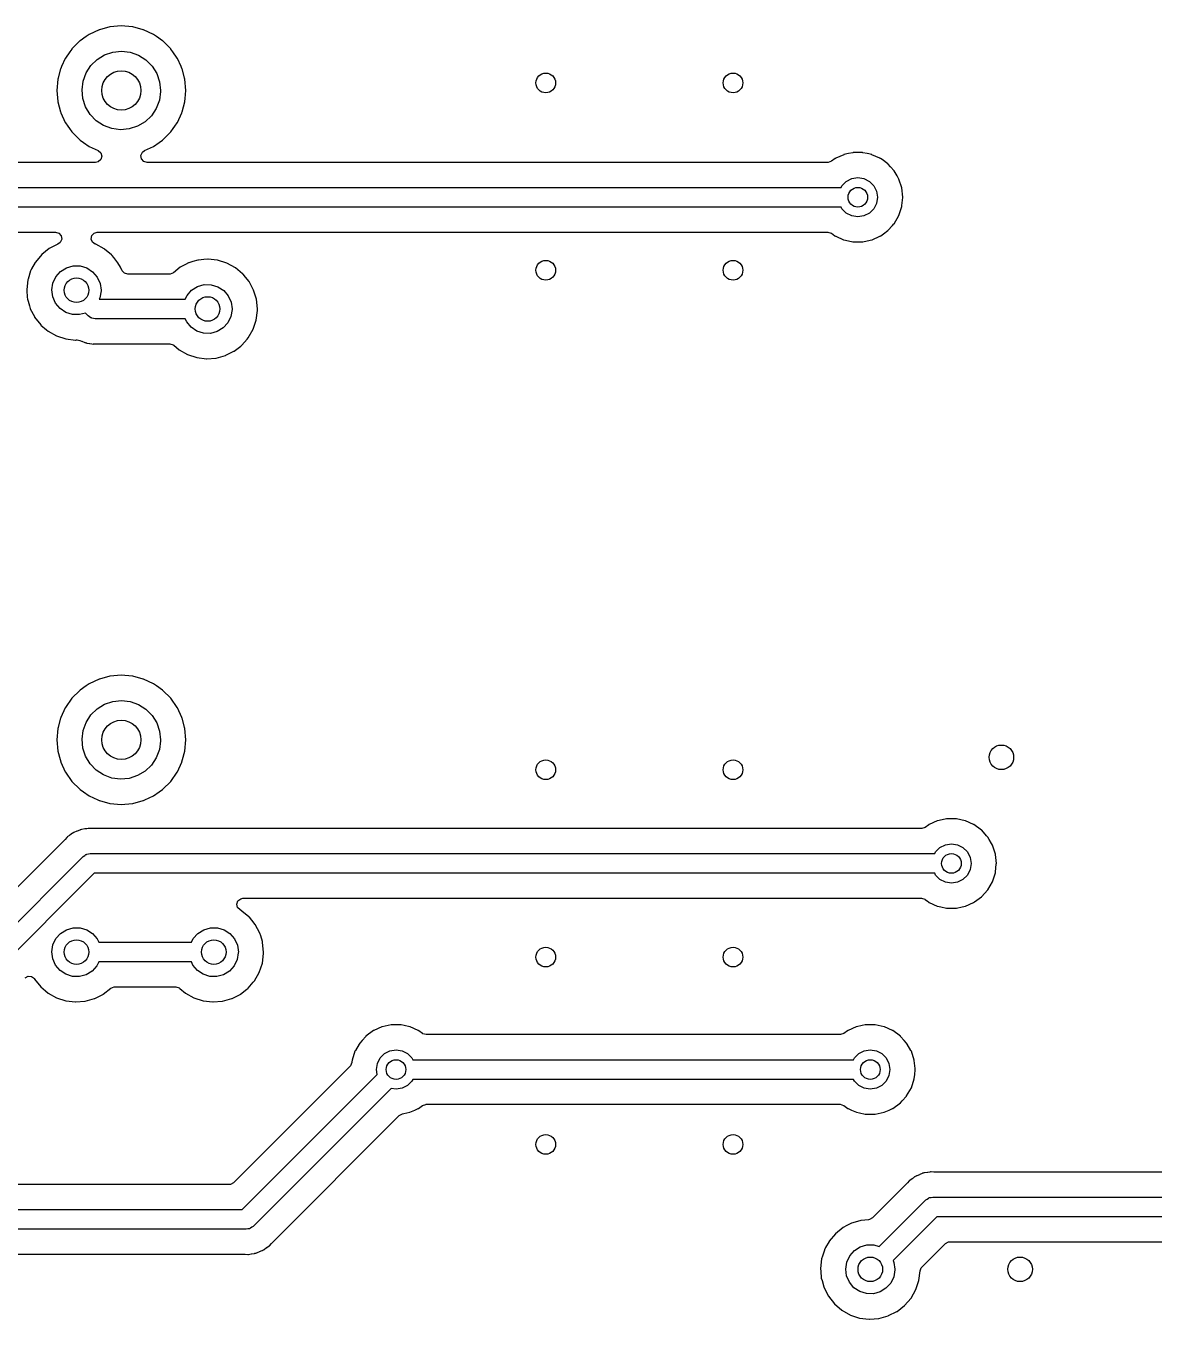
# Model space of a CAD drawing. Extents: x 61 to 228, y -146 to -45.
# Drawn here: x 115.15 to 138.11, y -112.77 to -86.47 of the extents above; entities that cross this region are included whole.
import ezdxf

# ---------------------------------------------------------------- set-up
doc = ezdxf.new("R2010")
doc.units = 0
doc.layers.add('BLACK', color=7, linetype='CONTINUOUS')

msp = doc.modelspace()

# ---------------------------------------------------------------- linework, layer by layer
at = {"layer": 'BLACK', "linetype": 'CONTINUOUS'}
for p, q in [((116.859, -86.4903), (116.648, -86.5467)), ((116.864, -86.4889), (116.859, -86.4903)), ((116.859, -86.4903), (116.859, -86.4903)), ((117.092, -86.4689), (116.864, -86.4889)), ((117.32, -86.4889), (117.092, -86.4689)), ((117.325, -86.4903), (117.32, -86.4889)), ((117.326, -86.4903), (117.325, -86.4903)), ((117.536, -86.5467), (117.326, -86.4903)), ((116.248, -86.7762), (116.086, -86.9381)), ((116.252, -86.773), (116.248, -86.7762)), ((116.376, -86.6867), (116.252, -86.773)), ((116.252, -86.773), (116.252, -86.773)), ((116.435, -86.6449), (116.376, -86.6867)), ((116.44, -86.6426), (116.435, -86.6449)), ((116.638, -86.5504), (116.44, -86.6426)), ((116.44, -86.6426), (116.44, -86.6426)), ((116.643, -86.5481), (116.638, -86.5504)), ((116.638, -86.5504), (116.638, -86.5504)), ((116.648, -86.5467), (116.643, -86.5481)), ((116.648, -86.5467), (116.648, -86.5467)), ((117.541, -86.5481), (117.536, -86.5467)), ((117.536, -86.5467), (117.536, -86.5467)), ((117.546, -86.5504), (117.541, -86.5481)), ((117.744, -86.6426), (117.546, -86.5504)), ((117.546, -86.5504), (117.546, -86.5504)), ((117.749, -86.6449), (117.744, -86.6426)), ((117.744, -86.6426), (117.744, -86.6426)), ((117.809, -86.6867), (117.749, -86.6449)), ((117.932, -86.773), (117.809, -86.6867)), ((117.936, -86.7762), (117.932, -86.773)), ((117.932, -86.773), (117.932, -86.773)), ((118.098, -86.9381), (117.936, -86.7762)), ((116.046, -86.995), (115.955, -87.1257)), ((116.083, -86.9426), (116.046, -86.995)), ((116.086, -86.9381), (116.083, -86.9426)), ((116.083, -86.9426), (116.083, -86.9426)), ((116.6, -87.152), (116.751, -87.0585)), ((116.751, -87.0585), (116.92, -87.0011)), ((116.92, -87.0011), (117.098, -86.9824)), ((117.098, -86.9824), (117.275, -87.0035)), ((117.275, -87.0035), (117.443, -87.0634)), ((117.443, -87.0634), (117.593, -87.1589)), ((118.101, -86.9426), (118.098, -86.9381)), ((118.138, -86.995), (118.101, -86.9426)), ((118.101, -86.9426), (118.101, -86.9426)), ((118.23, -87.1257), (118.138, -86.995)), ((115.874, -87.2984), (115.858, -87.3332)), ((115.952, -87.1306), (115.874, -87.2984)), ((115.955, -87.1257), (115.952, -87.1306)), ((115.952, -87.1306), (115.952, -87.1306)), ((116.376, -87.4267), (116.472, -87.2768)), ((116.472, -87.2768), (116.6, -87.152)), ((117.593, -87.1589), (117.719, -87.2855)), ((117.719, -87.2855), (117.814, -87.4367)), ((118.232, -87.1306), (118.23, -87.1257)), ((118.31, -87.2984), (118.232, -87.1306)), ((118.232, -87.1306), (118.232, -87.1306)), ((118.326, -87.3332), (118.31, -87.2984)), ((115.799, -87.5543), (115.779, -87.7824)), ((115.805, -87.532), (115.799, -87.5543)), ((115.856, -87.3385), (115.805, -87.532)), ((115.858, -87.3332), (115.856, -87.3385)), ((115.856, -87.3385), (115.856, -87.3385)), ((116.315, -87.5943), (116.376, -87.4267)), ((117.814, -87.4367), (117.872, -87.6052)), ((118.328, -87.3385), (118.326, -87.3332)), ((118.38, -87.532), (118.328, -87.3385)), ((118.328, -87.3385), (118.328, -87.3385)), ((118.386, -87.5543), (118.38, -87.532)), ((118.406, -87.7824), (118.386, -87.5543)), ((115.779, -87.7824), (115.799, -88.0105)), ((116.292, -87.7712), (116.315, -87.5943)), ((116.31, -87.9487), (116.292, -87.7712)), ((117.892, -87.8047), (117.867, -87.9814)), ((117.872, -87.6052), (117.892, -87.7824)), ((117.892, -87.7824), (117.892, -87.8047)), ((118.392, -87.9431), (118.406, -87.7824)), ((115.799, -88.0105), (115.8, -88.0158)), ((115.8, -88.0158), (115.8, -88.0158)), ((115.8, -88.0158), (115.854, -88.2164)), ((116.366, -88.118), (116.31, -87.9487)), ((116.458, -88.2705), (116.366, -88.118)), ((117.867, -87.9814), (117.804, -88.1481)), ((118.33, -88.2164), (118.384, -88.0158)), ((118.384, -88.0158), (118.386, -88.0105)), ((118.384, -88.0158), (118.384, -88.0158)), ((118.386, -88.0105), (118.392, -87.9431)), ((115.854, -88.2164), (115.858, -88.2316)), ((115.858, -88.2316), (115.86, -88.2366)), ((115.86, -88.2366), (115.86, -88.2366)), ((115.86, -88.2366), (115.952, -88.4342)), ((116.582, -88.3988), (116.458, -88.2705)), ((117.705, -88.2966), (117.576, -88.4196)), ((117.804, -88.1481), (117.705, -88.2966)), ((118.232, -88.4342), (118.324, -88.2366)), ((118.324, -88.2366), (118.326, -88.2316)), ((118.324, -88.2366), (118.324, -88.2366)), ((118.326, -88.2316), (118.33, -88.2164)), ((115.952, -88.4342), (115.952, -88.4342)), ((115.952, -88.4342), (115.955, -88.4391)), ((115.955, -88.4391), (116.005, -88.5118)), ((116.005, -88.5118), (116.037, -88.5562)), ((116.037, -88.5562), (116.086, -88.6267)), ((116.086, -88.6267), (116.248, -88.7886)), ((116.731, -88.4965), (116.582, -88.3988)), ((116.899, -88.5586), (116.731, -88.4965)), ((117.075, -88.5822), (116.899, -88.5586)), ((117.253, -88.5661), (117.075, -88.5822)), ((117.423, -88.5109), (117.253, -88.5661)), ((117.576, -88.4196), (117.423, -88.5109)), ((117.936, -88.7886), (118.098, -88.6267)), ((118.098, -88.6267), (118.148, -88.5562)), ((118.148, -88.5562), (118.179, -88.5118)), ((118.179, -88.5118), (118.23, -88.4391)), ((118.23, -88.4391), (118.232, -88.4342)), ((118.232, -88.4342), (118.232, -88.4342)), ((116.248, -88.7886), (116.252, -88.7918)), ((116.252, -88.7918), (116.252, -88.7918)), ((116.252, -88.7918), (116.321, -88.84)), ((116.321, -88.84), (116.435, -88.9199)), ((117.749, -88.9199), (117.863, -88.84)), ((117.863, -88.84), (117.932, -88.7918)), ((117.932, -88.7918), (117.936, -88.7886)), ((117.932, -88.7918), (117.932, -88.7918)), ((116.435, -88.9199), (116.44, -88.9222)), ((116.44, -88.9222), (116.44, -88.9222)), ((116.44, -88.9222), (116.622, -89.0067)), ((116.622, -89.0067), (116.675, -89.0537)), ((116.694, -89.1219), (116.674, -89.1899)), ((116.675, -89.0537), (116.694, -89.1219)), ((117.491, -89.103), (117.521, -89.0384)), ((117.501, -89.1733), (117.491, -89.103)), ((117.521, -89.0384), (117.563, -89.0067)), ((117.563, -89.0067), (117.744, -88.9222)), ((117.744, -88.9222), (117.749, -88.9199)), ((117.744, -88.9222), (117.744, -88.9222)), ((131.618, -89.1682), (131.543, -89.2229)), ((131.623, -89.1643), (131.618, -89.1682)), ((131.618, -89.1682), (131.618, -89.1682)), ((131.629, -89.1616), (131.623, -89.1643)), ((131.792, -89.0893), (131.629, -89.1616)), ((131.629, -89.1616), (131.629, -89.1616)), ((131.798, -89.0866), (131.792, -89.0893)), ((131.792, -89.0893), (131.792, -89.0893)), ((131.891, -89.0668), (131.798, -89.0866)), ((131.978, -89.0483), (131.891, -89.0668)), ((131.985, -89.0469), (131.978, -89.0483)), ((131.978, -89.0483), (131.978, -89.0483)), ((132.175, -89.0469), (131.985, -89.0469)), ((132.182, -89.0483), (132.175, -89.0469)), ((132.269, -89.0668), (132.182, -89.0483)), ((132.182, -89.0483), (132.182, -89.0483)), ((132.362, -89.0866), (132.269, -89.0668)), ((132.368, -89.0893), (132.362, -89.0866)), ((132.531, -89.1616), (132.368, -89.0893)), ((132.368, -89.0893), (132.368, -89.0893)), ((132.537, -89.1643), (132.531, -89.1616)), ((132.531, -89.1616), (132.531, -89.1616)), ((132.542, -89.1682), (132.537, -89.1643)), ((132.572, -89.1899), (132.542, -89.1682)), ((132.542, -89.1682), (132.542, -89.1682)), ((116.568, -89.2469), (112.616, -89.2469)), ((116.62, -89.236), (116.568, -89.2469)), ((116.674, -89.1899), (116.62, -89.236)), ((117.548, -89.2269), (117.501, -89.1733)), ((117.616, -89.2469), (117.548, -89.2269)), ((131.469, -89.2469), (117.616, -89.2469)), ((131.476, -89.2467), (131.469, -89.2469)), ((131.543, -89.2229), (131.476, -89.2467)), ((132.691, -89.2766), (132.572, -89.1899)), ((132.696, -89.2815), (132.691, -89.2766)), ((132.743, -89.3336), (132.696, -89.2815)), ((132.696, -89.2815), (132.696, -89.2815)), ((132.819, -89.4185), (132.743, -89.3336)), ((132.877, -89.5194), (132.819, -89.4185)), ((131.756, -89.7203), (131.845, -89.6318)), ((131.845, -89.6318), (131.956, -89.575)), ((131.956, -89.575), (132.08, -89.5554)), ((132.08, -89.5554), (132.204, -89.575)), ((132.204, -89.575), (132.315, -89.6318)), ((132.315, -89.6318), (132.404, -89.7203)), ((132.907, -89.5704), (132.877, -89.5194)), ((132.915, -89.5839), (132.907, -89.5704)), ((132.974, -89.7655), (132.915, -89.5839)), ((105.634, -89.7554), (131.739, -89.7554)), ((131.739, -89.7554), (131.756, -89.7203)), ((132.404, -89.7203), (132.46, -89.8318)), ((132.46, -89.8318), (132.48, -89.9554)), ((132.48, -89.9554), (132.46, -90.079)), ((132.994, -89.9554), (132.974, -89.7655)), ((132.993, -89.962), (132.994, -89.9554)), ((131.739, -90.1554), (105.717, -90.1554)), ((131.756, -90.1905), (131.739, -90.1554)), ((131.845, -90.279), (131.756, -90.1905)), ((132.404, -90.1905), (132.315, -90.279)), ((132.46, -90.079), (132.404, -90.1905)), ((132.915, -90.327), (132.974, -90.1454)), ((132.974, -90.1454), (132.976, -90.1231)), ((132.976, -90.1231), (132.993, -89.962)), ((131.956, -90.3359), (131.845, -90.279)), ((132.08, -90.3554), (131.956, -90.3359)), ((132.204, -90.3359), (132.08, -90.3554)), ((132.315, -90.279), (132.204, -90.3359)), ((132.819, -90.4924), (132.915, -90.327)), ((105.98, -90.6639), (115.755, -90.6639)), ((115.755, -90.6639), (115.823, -90.6839)), ((115.823, -90.6839), (115.869, -90.7376)), ((115.869, -90.7376), (115.879, -90.8079)), ((116.478, -90.806), (116.49, -90.7359)), ((116.49, -90.7359), (116.537, -90.6829)), ((116.537, -90.6829), (116.603, -90.6639)), ((116.603, -90.6639), (131.469, -90.6639)), ((131.469, -90.6639), (131.537, -90.6839)), ((131.537, -90.6839), (131.543, -90.688)), ((131.543, -90.688), (131.611, -90.7376)), ((131.611, -90.7376), (131.623, -90.7465)), ((131.623, -90.7465), (131.629, -90.7492)), ((132.531, -90.7492), (132.537, -90.7465)), ((132.537, -90.7465), (132.549, -90.7376)), ((132.549, -90.7376), (132.6, -90.7008)), ((132.6, -90.7008), (132.691, -90.6343)), ((132.691, -90.6343), (132.788, -90.5273)), ((132.788, -90.5273), (132.815, -90.4973)), ((132.815, -90.4973), (132.819, -90.4924)), ((132.815, -90.4973), (132.815, -90.4973)), ((115.625, -90.9984), (115.471, -91.1224)), ((115.8, -90.9068), (115.625, -90.9984)), ((115.803, -90.906), (115.8, -90.9068)), ((115.85, -90.8724), (115.803, -90.906)), ((115.879, -90.8079), (115.85, -90.8724)), ((116.507, -90.871), (116.478, -90.806)), ((116.561, -90.907), (116.507, -90.871)), ((116.561, -90.908), (116.561, -90.907)), ((116.566, -90.9102), (116.561, -90.908)), ((116.566, -90.9103), (116.566, -90.9102)), ((116.566, -90.9104), (116.566, -90.9103)), ((116.572, -90.9122), (116.566, -90.9104)), ((116.746, -91.0063), (116.572, -90.9122)), ((116.751, -91.0102), (116.746, -91.0063)), ((116.892, -91.1271), (116.751, -91.0102)), ((116.751, -91.0102), (116.751, -91.0102)), ((131.629, -90.7492), (131.629, -90.7492)), ((131.629, -90.7492), (131.79, -90.8206)), ((131.79, -90.8206), (131.798, -90.8242)), ((131.798, -90.8242), (131.891, -90.8441)), ((131.891, -90.8441), (131.978, -90.8626)), ((131.978, -90.8626), (131.978, -90.8626)), ((131.978, -90.8626), (131.985, -90.8639)), ((131.985, -90.8639), (132.175, -90.8639)), ((132.175, -90.8639), (132.182, -90.8626)), ((132.182, -90.8626), (132.269, -90.8441)), ((132.182, -90.8626), (132.182, -90.8626)), ((132.269, -90.8441), (132.362, -90.8242)), ((132.362, -90.8242), (132.37, -90.8206)), ((132.37, -90.8206), (132.531, -90.7492)), ((132.531, -90.7492), (132.531, -90.7492)), ((115.343, -91.2739), (115.34, -91.2793)), ((115.471, -91.1224), (115.343, -91.2739)), ((116.899, -91.1323), (116.892, -91.1271)), ((116.903, -91.1371), (116.899, -91.1323)), ((116.939, -91.1822), (116.903, -91.1371)), ((116.903, -91.1371), (116.903, -91.1371)), ((117.024, -91.2856), (116.939, -91.1822)), ((118.546, -91.2646), (118.467, -91.2878)), ((118.651, -91.2337), (118.546, -91.2646)), ((118.657, -91.232), (118.651, -91.2337)), ((118.651, -91.2337), (118.651, -91.2337)), ((118.663, -91.2314), (118.657, -91.232)), ((118.771, -91.2216), (118.663, -91.2314)), ((118.663, -91.2314), (118.663, -91.2314)), ((118.854, -91.214), (118.771, -91.2216)), ((118.86, -91.2147), (118.854, -91.214)), ((119.044, -91.2341), (118.86, -91.2147)), ((118.86, -91.2147), (118.86, -91.2147)), ((119.05, -91.2347), (119.044, -91.2341)), ((119.044, -91.2341), (119.044, -91.2341)), ((119.239, -91.2932), (119.05, -91.2347)), ((115.246, -91.4531), (115.193, -91.6197)), ((115.248, -91.4472), (115.246, -91.4531)), ((115.246, -91.4531), (115.246, -91.4531)), ((115.267, -91.4128), (115.248, -91.4472)), ((115.34, -91.2793), (115.267, -91.4128)), ((115.34, -91.2793), (115.34, -91.2793)), ((115.762, -91.5719), (115.856, -91.4656)), ((115.856, -91.4656), (115.975, -91.39)), ((115.975, -91.39), (116.112, -91.351)), ((116.112, -91.351), (116.254, -91.3519)), ((116.254, -91.3519), (116.389, -91.3925)), ((116.389, -91.3925), (116.508, -91.4696)), ((116.508, -91.4696), (116.601, -91.577)), ((117.072, -91.3762), (117.024, -91.2856)), ((117.112, -91.4521), (117.072, -91.3762)), ((117.155, -91.4989), (117.112, -91.4521)), ((117.223, -91.5189), (117.155, -91.4989)), ((118.074, -91.5189), (117.223, -91.5189)), ((118.087, -91.5182), (118.074, -91.5189)), ((118.153, -91.4911), (118.087, -91.5182)), ((118.292, -91.3794), (118.153, -91.4911)), ((118.396, -91.3251), (118.292, -91.3794)), ((118.462, -91.2907), (118.396, -91.3251)), ((118.467, -91.2878), (118.462, -91.2907)), ((118.462, -91.2907), (118.462, -91.2907)), ((119.413, -91.3873), (119.239, -91.2932)), ((119.418, -91.3912), (119.413, -91.3873)), ((119.561, -91.5094), (119.418, -91.3912)), ((119.418, -91.3912), (119.418, -91.3912)), ((119.566, -91.5133), (119.561, -91.5094)), ((119.57, -91.5181), (119.566, -91.5133)), ((119.62, -91.5803), (119.57, -91.5181)), ((119.57, -91.5181), (119.57, -91.5181)), ((115.188, -91.6357), (115.166, -91.8323)), ((115.193, -91.6197), (115.188, -91.6357)), ((115.68, -91.8403), (115.701, -91.7002)), ((115.701, -91.7002), (115.762, -91.5719)), ((116.601, -91.577), (116.66, -91.7061)), ((116.66, -91.7061), (116.68, -91.8464)), ((118.523, -91.8466), (118.642, -91.771)), ((118.642, -91.771), (118.779, -91.732)), ((118.779, -91.732), (118.921, -91.7329)), ((118.921, -91.7329), (119.056, -91.7735)), ((119.056, -91.7735), (119.175, -91.8506)), ((119.691, -91.6666), (119.62, -91.5803)), ((119.784, -91.8412), (119.691, -91.6666)), ((115.166, -91.8323), (115.168, -91.853)), ((115.168, -91.853), (115.179, -91.9855)), ((115.179, -91.9855), (115.183, -92.0293)), ((115.183, -92.0293), (115.194, -92.067)), ((115.698, -91.9809), (115.68, -91.8403)), ((115.755, -92.1106), (115.698, -91.9809)), ((116.656, -91.9984), (116.642, -92.0264)), ((116.642, -92.0264), (116.643, -92.0274)), ((116.643, -92.0274), (118.394, -92.0274)), ((116.679, -91.8586), (116.656, -91.9984)), ((116.68, -91.8464), (116.679, -91.8586)), ((118.394, -92.0274), (118.429, -91.9529)), ((118.429, -91.9529), (118.523, -91.8466)), ((119.175, -91.8506), (119.268, -91.958)), ((119.268, -91.958), (119.327, -92.0871)), ((119.841, -92.0306), (119.784, -91.8412)), ((119.86, -92.2274), (119.841, -92.0306)), ((115.194, -92.067), (115.221, -92.1609)), ((115.221, -92.1609), (115.237, -92.2194)), ((115.237, -92.2194), (115.24, -92.2249)), ((115.24, -92.2249), (115.322, -92.3833)), ((115.846, -92.2191), (115.755, -92.1106)), ((115.964, -92.2977), (115.846, -92.2191)), ((116.1, -92.34), (115.964, -92.2977)), ((116.36, -92.3101), (116.241, -92.3426)), ((116.419, -92.3688), (116.36, -92.3101)), ((119.346, -92.2396), (119.323, -92.3794)), ((119.327, -92.0871), (119.347, -92.2274)), ((119.347, -92.2274), (119.346, -92.2396)), ((119.835, -92.4519), (119.86, -92.2557)), ((119.86, -92.2557), (119.86, -92.2274)), ((115.322, -92.3833), (115.328, -92.3954)), ((115.328, -92.3954), (115.451, -92.5504)), ((115.451, -92.5504), (115.455, -92.5543)), ((115.455, -92.5543), (115.455, -92.5543)), ((115.455, -92.5543), (115.57, -92.6521)), ((116.241, -92.3426), (116.1, -92.34)), ((116.447, -92.3866), (116.419, -92.3688)), ((116.474, -92.4075), (116.447, -92.3866)), ((116.485, -92.41), (116.474, -92.4075)), ((116.494, -92.4162), (116.485, -92.41)), ((116.528, -92.4199), (116.494, -92.4162)), ((116.56, -92.4274), (116.528, -92.4199)), ((118.394, -92.4274), (116.56, -92.4274)), ((118.422, -92.4916), (118.394, -92.4274)), ((118.513, -92.6001), (118.422, -92.4916)), ((119.261, -92.507), (119.166, -92.6121)), ((119.323, -92.3794), (119.261, -92.507)), ((119.772, -92.6396), (119.835, -92.4519)), ((115.57, -92.6521), (115.601, -92.6785)), ((115.601, -92.6785), (115.774, -92.775)), ((115.774, -92.775), (115.962, -92.8361)), ((115.962, -92.8361), (116.158, -92.8596)), ((118.631, -92.6787), (118.513, -92.6001)), ((118.767, -92.721), (118.631, -92.6787)), ((118.908, -92.7236), (118.767, -92.721)), ((119.045, -92.6863), (118.908, -92.7236)), ((119.166, -92.6121), (119.045, -92.6863)), ((119.545, -92.9613), (119.65, -92.8398)), ((119.65, -92.8398), (119.671, -92.8162)), ((119.671, -92.8162), (119.675, -92.8115)), ((119.671, -92.8162), (119.671, -92.8162)), ((119.675, -92.8115), (119.772, -92.6396)), ((116.158, -92.8596), (116.165, -92.8591)), ((116.165, -92.8591), (116.181, -92.8578)), ((116.165, -92.8591), (116.165, -92.8591)), ((116.181, -92.8578), (116.191, -92.8571)), ((116.191, -92.8571), (116.246, -92.8653)), ((116.246, -92.8653), (116.283, -92.8796)), ((116.283, -92.8796), (116.289, -92.8822)), ((116.289, -92.8822), (116.347, -92.9084)), ((116.347, -92.9084), (116.355, -92.9098)), ((116.355, -92.9098), (116.357, -92.9106)), ((116.357, -92.9106), (116.373, -92.9153)), ((116.373, -92.9153), (116.376, -92.9159)), ((116.376, -92.9159), (116.383, -92.9187)), ((116.383, -92.9187), (116.391, -92.9197)), ((116.391, -92.9197), (116.446, -92.927)), ((116.446, -92.927), (116.453, -92.9281)), ((116.453, -92.9281), (116.491, -92.9352)), ((116.491, -92.9352), (116.516, -92.9397)), ((116.516, -92.9397), (116.523, -92.9393)), ((116.523, -92.9393), (116.578, -92.9361)), ((116.523, -92.9393), (116.523, -92.9393)), ((116.578, -92.9361), (116.585, -92.9359)), ((116.585, -92.9359), (118.077, -92.9359)), ((118.077, -92.9359), (118.145, -92.9559)), ((118.145, -92.9559), (118.158, -92.9659)), ((118.158, -92.9659), (118.268, -93.0595)), ((118.268, -93.0595), (118.441, -93.156)), ((119.219, -93.1694), (119.384, -93.0858)), ((119.384, -93.0858), (119.39, -93.083)), ((119.384, -93.0858), (119.384, -93.0858)), ((119.39, -93.083), (119.521, -92.9806)), ((119.521, -92.9806), (119.541, -92.9651)), ((119.541, -92.9651), (119.545, -92.9613)), ((118.441, -93.156), (118.629, -93.2171)), ((118.629, -93.2171), (118.825, -93.2406)), ((118.825, -93.2406), (118.832, -93.2401)), ((118.832, -93.2401), (119.016, -93.2259)), ((118.832, -93.2401), (118.832, -93.2401)), ((119.016, -93.2259), (119.023, -93.2254)), ((119.016, -93.2259), (119.016, -93.2259)), ((119.023, -93.2254), (119.213, -93.1722)), ((119.213, -93.1722), (119.219, -93.1694)), ((119.219, -93.1694), (119.219, -93.1694)), ((117.092, -99.6769), (116.864, -99.6969)), ((117.32, -99.6969), (117.092, -99.6769)), ((116.376, -99.8947), (116.252, -99.981)), ((116.435, -99.8529), (116.376, -99.8947)), ((116.44, -99.8506), (116.435, -99.8529)), ((116.638, -99.7584), (116.44, -99.8506)), ((116.44, -99.8506), (116.44, -99.8506)), ((116.643, -99.7561), (116.638, -99.7584)), ((116.638, -99.7584), (116.638, -99.7584)), ((116.648, -99.7547), (116.643, -99.7561)), ((116.859, -99.6983), (116.648, -99.7547)), ((116.648, -99.7547), (116.648, -99.7547)), ((116.864, -99.6969), (116.859, -99.6983)), ((116.859, -99.6983), (116.859, -99.6983)), ((117.325, -99.6983), (117.32, -99.6969)), ((117.326, -99.6983), (117.325, -99.6983)), ((117.536, -99.7547), (117.326, -99.6983)), ((117.541, -99.7561), (117.536, -99.7547)), ((117.536, -99.7547), (117.536, -99.7547)), ((117.546, -99.7584), (117.541, -99.7561)), ((117.744, -99.8506), (117.546, -99.7584)), ((117.546, -99.7584), (117.546, -99.7584)), ((117.749, -99.8529), (117.744, -99.8506)), ((117.744, -99.8506), (117.744, -99.8506)), ((117.809, -99.8947), (117.749, -99.8529)), ((117.932, -99.981), (117.809, -99.8947)), ((116.086, -100.146), (115.955, -100.334)), ((116.248, -99.9842), (116.086, -100.146)), ((116.252, -99.981), (116.248, -99.9842)), ((116.252, -99.981), (116.252, -99.981)), ((116.751, -100.267), (116.92, -100.209)), ((116.92, -100.209), (117.098, -100.19)), ((117.098, -100.19), (117.275, -100.212)), ((117.275, -100.212), (117.443, -100.271)), ((117.936, -99.9842), (117.932, -99.981)), ((117.932, -99.981), (117.932, -99.981)), ((118.098, -100.146), (117.936, -99.9842)), ((118.23, -100.334), (118.098, -100.146)), ((115.952, -100.339), (115.86, -100.536)), ((115.955, -100.334), (115.952, -100.339)), ((115.952, -100.339), (115.952, -100.339)), ((116.472, -100.485), (116.6, -100.36)), ((116.6, -100.36), (116.751, -100.267)), ((117.443, -100.271), (117.593, -100.367)), ((117.593, -100.367), (117.719, -100.493)), ((118.232, -100.339), (118.23, -100.334)), ((118.324, -100.536), (118.232, -100.339)), ((118.232, -100.339), (118.232, -100.339)), ((115.805, -100.74), (115.799, -100.762)), ((115.856, -100.546), (115.805, -100.74)), ((115.858, -100.541), (115.856, -100.546)), ((115.856, -100.546), (115.856, -100.546)), ((115.86, -100.536), (115.858, -100.541)), ((116.315, -100.802), (116.376, -100.635)), ((116.376, -100.635), (116.472, -100.485)), ((117.719, -100.493), (117.814, -100.645)), ((117.814, -100.645), (117.872, -100.813)), ((118.326, -100.541), (118.324, -100.536)), ((118.328, -100.546), (118.326, -100.541)), ((118.38, -100.74), (118.328, -100.546)), ((118.328, -100.546), (118.328, -100.546)), ((118.386, -100.762), (118.38, -100.74)), ((115.799, -100.762), (115.779, -100.99)), ((115.779, -100.99), (115.799, -101.218)), ((116.292, -100.979), (116.315, -100.802)), ((116.31, -101.157), (116.292, -100.979)), ((117.872, -100.813), (117.892, -100.99)), ((117.892, -100.99), (117.892, -101.013)), ((118.406, -100.99), (118.386, -100.762)), ((118.386, -101.218), (118.406, -100.99)), ((115.799, -101.218), (115.8, -101.224)), ((115.8, -101.224), (115.8, -101.224)), ((115.8, -101.224), (115.845, -101.391)), ((116.366, -101.326), (116.31, -101.157)), ((117.867, -101.189), (117.804, -101.356)), ((117.892, -101.013), (117.867, -101.189)), ((118.339, -101.391), (118.384, -101.224)), ((118.384, -101.224), (118.386, -101.218)), ((118.384, -101.224), (118.384, -101.224)), ((115.845, -101.391), (115.858, -101.44)), ((115.858, -101.44), (115.86, -101.445)), ((115.86, -101.445), (115.86, -101.445)), ((115.86, -101.445), (115.952, -101.642)), ((116.458, -101.479), (116.366, -101.326)), ((116.582, -101.607), (116.458, -101.479)), ((117.705, -101.505), (117.576, -101.628)), ((117.804, -101.356), (117.705, -101.505)), ((118.232, -101.642), (118.324, -101.445)), ((118.324, -101.445), (118.326, -101.44)), ((118.324, -101.445), (118.324, -101.445)), ((118.326, -101.44), (118.339, -101.391)), ((115.952, -101.642), (115.952, -101.642)), ((115.952, -101.642), (115.955, -101.647)), ((115.955, -101.647), (116.086, -101.835)), ((116.731, -101.704), (116.582, -101.607)), ((116.899, -101.767), (116.731, -101.704)), ((117.075, -101.79), (116.899, -101.767)), ((117.253, -101.774), (117.075, -101.79)), ((117.423, -101.719), (117.253, -101.774)), ((117.576, -101.628), (117.423, -101.719)), ((118.098, -101.835), (118.23, -101.647)), ((118.23, -101.647), (118.232, -101.642)), ((118.232, -101.642), (118.232, -101.642)), ((116.086, -101.835), (116.248, -101.997)), ((116.248, -101.997), (116.252, -102)), ((116.252, -102), (116.252, -102)), ((116.252, -102), (116.321, -102.048)), ((116.321, -102.048), (116.435, -102.128)), ((117.749, -102.128), (117.863, -102.048)), ((117.863, -102.048), (117.932, -102)), ((117.932, -102), (117.936, -101.997)), ((117.932, -102), (117.932, -102)), ((117.936, -101.997), (118.098, -101.835)), ((116.435, -102.128), (116.44, -102.13)), ((116.44, -102.13), (116.44, -102.13)), ((116.44, -102.13), (116.617, -102.213)), ((116.617, -102.213), (116.643, -102.225)), ((116.643, -102.225), (116.648, -102.226)), ((116.648, -102.226), (116.648, -102.226)), ((116.648, -102.226), (116.859, -102.283)), ((116.859, -102.283), (116.859, -102.283)), ((116.859, -102.283), (116.864, -102.284)), ((116.864, -102.284), (117.092, -102.304)), ((117.092, -102.304), (117.32, -102.284)), ((117.32, -102.284), (117.325, -102.283)), ((117.325, -102.283), (117.326, -102.283)), ((117.326, -102.283), (117.536, -102.226)), ((117.536, -102.226), (117.541, -102.225)), ((117.536, -102.226), (117.536, -102.226)), ((117.541, -102.225), (117.567, -102.213)), ((117.567, -102.213), (117.744, -102.13)), ((117.744, -102.13), (117.749, -102.128)), ((117.744, -102.13), (117.744, -102.13)), ((116.194, -102.847), (116.188, -102.85)), ((116.246, -102.825), (116.194, -102.847)), ((116.253, -102.822), (116.246, -102.825)), ((116.26, -102.82), (116.253, -102.822)), ((116.263, -102.82), (116.26, -102.82)), ((116.279, -102.815), (116.263, -102.82)), ((116.282, -102.815), (116.279, -102.815)), ((116.289, -102.812), (116.282, -102.815)), ((116.352, -102.804), (116.289, -102.812)), ((116.359, -102.803), (116.352, -102.804)), ((116.388, -102.798), (116.359, -102.803)), ((116.414, -102.794), (116.388, -102.798)), ((116.422, -102.792), (116.414, -102.794)), ((116.414, -102.794), (116.414, -102.794)), ((116.429, -102.793), (116.422, -102.792)), ((116.479, -102.796), (116.429, -102.793)), ((116.429, -102.793), (116.429, -102.793)), ((116.488, -102.796), (116.479, -102.796)), ((133.374, -102.796), (116.488, -102.796)), ((133.381, -102.796), (133.374, -102.796)), ((133.448, -102.772), (133.381, -102.796)), ((133.523, -102.718), (133.448, -102.772)), ((133.528, -102.714), (133.523, -102.718)), ((133.523, -102.718), (133.523, -102.718)), ((133.534, -102.711), (133.528, -102.714)), ((133.697, -102.639), (133.534, -102.711)), ((133.534, -102.711), (133.534, -102.711)), ((133.703, -102.636), (133.697, -102.639)), ((133.697, -102.639), (133.697, -102.639)), ((133.796, -102.616), (133.703, -102.636)), ((133.883, -102.598), (133.796, -102.616)), ((133.89, -102.596), (133.883, -102.598)), ((133.883, -102.598), (133.883, -102.598)), ((134.08, -102.596), (133.89, -102.596)), ((134.087, -102.598), (134.08, -102.596)), ((134.174, -102.616), (134.087, -102.598)), ((134.087, -102.598), (134.087, -102.598)), ((134.267, -102.636), (134.174, -102.616)), ((134.273, -102.639), (134.267, -102.636)), ((134.436, -102.711), (134.273, -102.639)), ((134.273, -102.639), (134.273, -102.639)), ((134.442, -102.714), (134.436, -102.711)), ((134.436, -102.711), (134.436, -102.711)), ((134.596, -102.826), (134.442, -102.714)), ((134.601, -102.831), (134.596, -102.826)), ((134.699, -102.94), (134.601, -102.831)), ((134.601, -102.831), (134.601, -102.831)), ((115.941, -103.021), (114.043, -104.919)), ((115.946, -103.016), (115.941, -103.021)), ((115.982, -102.975), (115.946, -103.016)), ((115.987, -102.97), (115.982, -102.975)), ((115.982, -102.975), (115.982, -102.975)), ((115.993, -102.965), (115.987, -102.97)), ((116.04, -102.933), (115.993, -102.965)), ((115.993, -102.965), (115.993, -102.965)), ((116.045, -102.93), (116.04, -102.933)), ((116.096, -102.891), (116.045, -102.93)), ((116.103, -102.888), (116.096, -102.891)), ((116.105, -102.886), (116.103, -102.888)), ((116.12, -102.878), (116.105, -102.886)), ((116.122, -102.877), (116.12, -102.878)), ((116.128, -102.873), (116.122, -102.877)), ((116.188, -102.85), (116.128, -102.873)), ((133.861, -103.125), (133.985, -103.105)), ((133.985, -103.105), (134.109, -103.125)), ((134.724, -102.968), (134.699, -102.94)), ((134.752, -103.016), (134.724, -102.968)), ((134.799, -103.098), (134.752, -103.016)), ((134.82, -103.133), (134.799, -103.098)), ((114.217, -105.464), (116.318, -103.363)), ((116.318, -103.363), (116.346, -103.346)), ((116.346, -103.346), (116.372, -103.325)), ((116.372, -103.325), (116.383, -103.322)), ((116.383, -103.322), (116.393, -103.316)), ((116.393, -103.316), (116.426, -103.312)), ((116.426, -103.312), (116.459, -103.305)), ((116.459, -103.305), (133.644, -103.305)), ((133.644, -103.305), (133.661, -103.27)), ((133.661, -103.27), (133.75, -103.181)), ((133.75, -103.181), (133.861, -103.125)), ((134.109, -103.125), (134.22, -103.181)), ((134.22, -103.181), (134.309, -103.27)), ((134.309, -103.27), (134.365, -103.381)), ((134.879, -103.315), (134.82, -103.133)), ((134.879, -103.322), (134.879, -103.315)), ((134.885, -103.381), (134.879, -103.322)), ((134.879, -103.322), (134.879, -103.322)), ((134.365, -103.629), (134.309, -103.74)), ((134.365, -103.381), (134.385, -103.505)), ((134.385, -103.505), (134.365, -103.629)), ((134.88, -103.68), (134.898, -103.512)), ((134.899, -103.505), (134.885, -103.381)), ((134.898, -103.512), (134.899, -103.505)), ((116.542, -103.705), (114.441, -105.806)), ((133.644, -103.705), (116.542, -103.705)), ((133.661, -103.74), (133.644, -103.705)), ((133.75, -103.829), (133.661, -103.74)), ((133.861, -103.885), (133.75, -103.829)), ((133.985, -103.905), (133.861, -103.885)), ((134.109, -103.885), (133.985, -103.905)), ((134.22, -103.829), (134.109, -103.885)), ((134.309, -103.74), (134.22, -103.829)), ((134.724, -104.042), (134.82, -103.877)), ((134.82, -103.877), (134.879, -103.695)), ((134.879, -103.695), (134.88, -103.68)), ((134.596, -104.184), (134.724, -104.042)), ((119.441, -104.331), (119.466, -104.264)), ((119.457, -104.4), (119.441, -104.331)), ((119.507, -104.45), (119.457, -104.4)), ((119.466, -104.264), (119.523, -104.222)), ((119.523, -104.222), (119.567, -104.213)), ((119.567, -104.213), (133.374, -104.213)), ((133.374, -104.213), (133.442, -104.234)), ((133.442, -104.234), (133.448, -104.238)), ((133.448, -104.238), (133.516, -104.287)), ((133.516, -104.287), (133.528, -104.296)), ((133.528, -104.296), (133.534, -104.299)), ((133.534, -104.299), (133.534, -104.299)), ((133.534, -104.299), (133.697, -104.371)), ((133.697, -104.371), (133.703, -104.374)), ((133.703, -104.374), (133.77, -104.388)), ((133.77, -104.388), (133.883, -104.412)), ((133.883, -104.412), (133.883, -104.412)), ((133.883, -104.412), (133.89, -104.413)), ((133.89, -104.413), (134.08, -104.413)), ((134.08, -104.413), (134.087, -104.412)), ((134.087, -104.412), (134.2, -104.388)), ((134.087, -104.412), (134.087, -104.412)), ((134.2, -104.388), (134.239, -104.38)), ((134.239, -104.38), (134.267, -104.374)), ((134.267, -104.374), (134.273, -104.371)), ((134.273, -104.371), (134.436, -104.299)), ((134.436, -104.299), (134.442, -104.296)), ((134.436, -104.299), (134.436, -104.299)), ((134.442, -104.296), (134.454, -104.287)), ((134.454, -104.287), (134.505, -104.25)), ((134.505, -104.25), (134.596, -104.184)), ((119.54, -104.468), (119.507, -104.45)), ((119.545, -104.472), (119.54, -104.468)), ((119.688, -104.59), (119.545, -104.472)), ((119.545, -104.472), (119.545, -104.472)), ((119.693, -104.594), (119.688, -104.59)), ((119.697, -104.599), (119.693, -104.594)), ((119.747, -104.661), (119.697, -104.599)), ((119.697, -104.599), (119.697, -104.599)), ((119.818, -104.748), (119.747, -104.661)), ((115.762, -105.034), (115.856, -104.928)), ((115.856, -104.928), (115.975, -104.852)), ((115.975, -104.852), (116.112, -104.813)), ((116.112, -104.813), (116.254, -104.814)), ((116.254, -104.814), (116.389, -104.855)), ((116.389, -104.855), (116.508, -104.932)), ((116.508, -104.932), (116.601, -105.039)), ((118.556, -105.034), (118.65, -104.928)), ((118.65, -104.928), (118.769, -104.852)), ((118.769, -104.852), (118.906, -104.813)), ((118.906, -104.813), (119.048, -104.814)), ((119.048, -104.814), (119.183, -104.855)), ((119.183, -104.855), (119.302, -104.932)), ((119.302, -104.932), (119.395, -105.039)), ((119.911, -104.922), (119.818, -104.748)), ((119.928, -104.98), (119.911, -104.922)), ((115.68, -105.302), (115.701, -105.162)), ((115.701, -105.162), (115.762, -105.034)), ((116.601, -105.039), (116.632, -105.108)), ((116.632, -105.108), (118.521, -105.108)), ((118.521, -105.108), (118.556, -105.034)), ((119.395, -105.039), (119.454, -105.168)), ((119.454, -105.168), (119.474, -105.308)), ((119.962, -105.093), (119.928, -104.98)), ((119.968, -105.112), (119.962, -105.093)), ((119.987, -105.308), (119.968, -105.112)), ((115.698, -105.443), (115.68, -105.302)), ((115.755, -105.573), (115.698, -105.443)), ((119.45, -105.46), (119.388, -105.588)), ((119.473, -105.321), (119.45, -105.46)), ((119.474, -105.308), (119.473, -105.321)), ((119.962, -105.533), (119.987, -105.337)), ((119.987, -105.337), (119.987, -105.308)), ((115.846, -105.681), (115.755, -105.573)), ((115.964, -105.76), (115.846, -105.681)), ((116.499, -105.693), (116.378, -105.767)), ((116.594, -105.588), (116.499, -105.693)), ((116.633, -105.508), (116.594, -105.588)), ((118.521, -105.508), (116.633, -105.508)), ((118.549, -105.573), (118.521, -105.508)), ((118.64, -105.681), (118.549, -105.573)), ((118.758, -105.76), (118.64, -105.681)), ((119.293, -105.693), (119.172, -105.767)), ((119.388, -105.588), (119.293, -105.693)), ((119.802, -105.893), (119.899, -105.721)), ((119.899, -105.721), (119.962, -105.533)), ((115.132, -105.834), (115.194, -105.8)), ((115.194, -105.8), (115.265, -105.805)), ((115.265, -105.805), (115.322, -105.848)), ((115.322, -105.848), (115.325, -105.853)), ((115.325, -105.853), (115.328, -105.857)), ((115.328, -105.857), (115.451, -106.012)), ((116.1, -105.802), (115.964, -105.76)), ((116.241, -105.805), (116.1, -105.802)), ((116.378, -105.767), (116.241, -105.805)), ((118.894, -105.802), (118.758, -105.76)), ((119.035, -105.805), (118.894, -105.802)), ((119.172, -105.767), (119.035, -105.805)), ((119.672, -106.042), (119.778, -105.919)), ((119.778, -105.919), (119.798, -105.897)), ((119.798, -105.897), (119.802, -105.893)), ((119.798, -105.897), (119.798, -105.897)), ((115.451, -106.012), (115.455, -106.016)), ((115.455, -106.016), (115.455, -106.016)), ((115.455, -106.016), (115.546, -106.093)), ((115.546, -106.093), (115.601, -106.141)), ((115.601, -106.141), (115.774, -106.237)), ((115.774, -106.237), (115.962, -106.298)), ((116.356, -106.306), (116.546, -106.253)), ((116.546, -106.253), (116.552, -106.25)), ((116.552, -106.25), (116.717, -106.167)), ((116.552, -106.25), (116.552, -106.25)), ((116.717, -106.167), (116.723, -106.164)), ((116.717, -106.167), (116.717, -106.167)), ((116.723, -106.164), (116.877, -106.044)), ((116.877, -106.044), (116.943, -106.017)), ((116.943, -106.017), (116.954, -106.017)), ((116.954, -106.017), (118.204, -106.017)), ((118.204, -106.017), (118.272, -106.037)), ((118.272, -106.037), (118.285, -106.047)), ((118.285, -106.047), (118.395, -106.141)), ((118.395, -106.141), (118.568, -106.237)), ((118.568, -106.237), (118.756, -106.298)), ((119.15, -106.306), (119.34, -106.253)), ((119.34, -106.253), (119.346, -106.25)), ((119.346, -106.25), (119.511, -106.167)), ((119.346, -106.25), (119.346, -106.25)), ((119.511, -106.167), (119.517, -106.164)), ((119.511, -106.167), (119.511, -106.167)), ((119.517, -106.164), (119.648, -106.062)), ((119.648, -106.062), (119.668, -106.046)), ((119.668, -106.046), (119.672, -106.042)), ((115.962, -106.298), (116.158, -106.322)), ((116.158, -106.322), (116.165, -106.321)), ((116.165, -106.321), (116.349, -106.307)), ((116.165, -106.321), (116.165, -106.321)), ((116.349, -106.307), (116.356, -106.306)), ((116.349, -106.307), (116.349, -106.307)), ((118.756, -106.298), (118.952, -106.322)), ((118.952, -106.322), (118.959, -106.321)), ((118.959, -106.321), (119.143, -106.307)), ((118.959, -106.321), (118.959, -106.321)), ((119.143, -106.307), (119.15, -106.306)), ((119.143, -106.307), (119.143, -106.307)), ((122.58, -106.789), (122.519, -106.802)), ((122.587, -106.787), (122.58, -106.789)), ((122.58, -106.789), (122.58, -106.789)), ((122.777, -106.787), (122.587, -106.787)), ((122.784, -106.789), (122.777, -106.787)), ((122.845, -106.802), (122.784, -106.789)), ((122.784, -106.789), (122.784, -106.789)), ((132.232, -106.789), (132.171, -106.802)), ((132.239, -106.787), (132.232, -106.789)), ((132.232, -106.789), (132.232, -106.789)), ((132.429, -106.787), (132.239, -106.787)), ((132.436, -106.789), (132.429, -106.787)), ((132.497, -106.802), (132.436, -106.789)), ((132.436, -106.789), (132.436, -106.789)), ((122.066, -107.022), (121.993, -107.103)), ((122.071, -107.017), (122.066, -107.022)), ((122.066, -107.022), (122.066, -107.022)), ((122.225, -106.905), (122.071, -107.017)), ((122.231, -106.902), (122.225, -106.905)), ((122.394, -106.83), (122.231, -106.902)), ((122.231, -106.902), (122.231, -106.902)), ((122.4, -106.827), (122.394, -106.83)), ((122.394, -106.83), (122.394, -106.83)), ((122.519, -106.802), (122.4, -106.827)), ((122.964, -106.827), (122.845, -106.802)), ((122.97, -106.83), (122.964, -106.827)), ((123.133, -106.902), (122.97, -106.83)), ((122.97, -106.83), (122.97, -106.83)), ((123.139, -106.905), (123.133, -106.902)), ((123.133, -106.902), (123.133, -106.902)), ((123.144, -106.909), (123.139, -106.905)), ((123.219, -106.963), (123.144, -106.909)), ((123.144, -106.909), (123.144, -106.909)), ((123.225, -106.967), (123.219, -106.963)), ((123.293, -106.987), (123.225, -106.967)), ((131.723, -106.987), (123.293, -106.987)), ((131.73, -106.987), (131.723, -106.987)), ((131.797, -106.963), (131.73, -106.987)), ((131.872, -106.909), (131.797, -106.963)), ((131.877, -106.905), (131.872, -106.909)), ((131.872, -106.909), (131.872, -106.909)), ((131.883, -106.902), (131.877, -106.905)), ((132.046, -106.83), (131.883, -106.902)), ((131.883, -106.902), (131.883, -106.902)), ((132.052, -106.827), (132.046, -106.83)), ((132.046, -106.83), (132.046, -106.83)), ((132.171, -106.802), (132.052, -106.827)), ((132.616, -106.827), (132.497, -106.802)), ((132.622, -106.83), (132.616, -106.827)), ((132.785, -106.902), (132.622, -106.83)), ((132.622, -106.83), (132.622, -106.83)), ((132.791, -106.905), (132.785, -106.902)), ((132.785, -106.902), (132.785, -106.902)), ((132.945, -107.017), (132.791, -106.905)), ((132.95, -107.022), (132.945, -107.017)), ((133.023, -107.103), (132.95, -107.022)), ((132.95, -107.022), (132.95, -107.022)), ((121.856, -107.309), (121.847, -107.324)), ((121.931, -107.18), (121.856, -107.309)), ((121.943, -107.159), (121.931, -107.18)), ((121.993, -107.103), (121.943, -107.159)), ((122.447, -107.372), (122.558, -107.316)), ((122.558, -107.316), (122.682, -107.296)), ((122.682, -107.296), (122.806, -107.316)), ((122.806, -107.316), (122.917, -107.372)), ((132.099, -107.372), (132.21, -107.316)), ((132.21, -107.316), (132.334, -107.296)), ((132.334, -107.296), (132.458, -107.316)), ((132.458, -107.316), (132.569, -107.372)), ((133.073, -107.159), (133.023, -107.103)), ((133.085, -107.18), (133.073, -107.159)), ((133.16, -107.309), (133.085, -107.18)), ((133.169, -107.324), (133.16, -107.309)), ((121.784, -107.553), (121.757, -107.618)), ((121.785, -107.54), (121.784, -107.553)), ((121.788, -107.506), (121.785, -107.54)), ((121.847, -107.324), (121.788, -107.506)), ((122.282, -107.696), (122.302, -107.572)), ((122.302, -107.572), (122.358, -107.461)), ((122.358, -107.461), (122.447, -107.372)), ((122.917, -107.372), (123.006, -107.461)), ((123.006, -107.461), (123.023, -107.496)), ((123.023, -107.496), (131.993, -107.496)), ((131.993, -107.496), (132.01, -107.461)), ((132.01, -107.461), (132.099, -107.372)), ((132.569, -107.372), (132.658, -107.461)), ((132.658, -107.461), (132.714, -107.572)), ((132.714, -107.572), (132.734, -107.696)), ((133.228, -107.506), (133.169, -107.324)), ((133.228, -107.513), (133.228, -107.506)), ((133.246, -107.678), (133.228, -107.513)), ((133.228, -107.513), (133.228, -107.513)), ((121.747, -107.629), (119.377, -109.999)), ((119.551, -110.544), (122.298, -107.797)), ((121.757, -107.618), (121.747, -107.629)), ((122.298, -107.797), (122.282, -107.696)), ((132.714, -107.82), (132.658, -107.931)), ((132.734, -107.696), (132.714, -107.82)), ((133.228, -107.886), (133.237, -107.798)), ((133.237, -107.798), (133.247, -107.703)), ((133.248, -107.696), (133.246, -107.678)), ((133.247, -107.703), (133.248, -107.696)), ((122.581, -108.08), (119.775, -110.886)), ((122.682, -108.096), (122.581, -108.08)), ((122.806, -108.076), (122.682, -108.096)), ((122.917, -108.02), (122.806, -108.076)), ((123.006, -107.931), (122.917, -108.02)), ((123.023, -107.896), (123.006, -107.931)), ((131.993, -107.896), (123.023, -107.896)), ((132.01, -107.931), (131.993, -107.896)), ((132.099, -108.02), (132.01, -107.931)), ((132.21, -108.076), (132.099, -108.02)), ((132.334, -108.096), (132.21, -108.076)), ((132.458, -108.076), (132.334, -108.096)), ((132.569, -108.02), (132.458, -108.076)), ((132.658, -107.931), (132.569, -108.02)), ((133.073, -108.233), (133.169, -108.068)), ((133.169, -108.068), (133.228, -107.886)), ((132.945, -108.375), (132.984, -108.332)), ((132.984, -108.332), (133.069, -108.238)), ((133.069, -108.238), (133.073, -108.233)), ((133.069, -108.238), (133.069, -108.238)), ((120.152, -111.228), (122.749, -108.631)), ((122.749, -108.631), (122.811, -108.597)), ((122.811, -108.597), (122.838, -108.592)), ((122.838, -108.592), (122.964, -108.565)), ((122.964, -108.565), (123.065, -108.52)), ((123.065, -108.52), (123.133, -108.49)), ((123.133, -108.49), (123.139, -108.487)), ((123.133, -108.49), (123.133, -108.49)), ((123.139, -108.487), (123.219, -108.429)), ((123.219, -108.429), (123.286, -108.405)), ((123.286, -108.405), (123.293, -108.404)), ((123.293, -108.404), (131.723, -108.404)), ((131.723, -108.404), (131.791, -108.425)), ((131.791, -108.425), (131.797, -108.429)), ((131.797, -108.429), (131.877, -108.487)), ((131.877, -108.487), (131.883, -108.49)), ((131.883, -108.49), (131.883, -108.49)), ((131.883, -108.49), (131.951, -108.52)), ((131.951, -108.52), (132.052, -108.565)), ((132.052, -108.565), (132.116, -108.578)), ((132.116, -108.578), (132.232, -108.603)), ((132.232, -108.603), (132.232, -108.603)), ((132.232, -108.603), (132.239, -108.605)), ((132.239, -108.605), (132.429, -108.605)), ((132.429, -108.605), (132.436, -108.603)), ((132.436, -108.603), (132.552, -108.578)), ((132.436, -108.603), (132.436, -108.603)), ((132.552, -108.578), (132.616, -108.565)), ((132.616, -108.565), (132.717, -108.52)), ((132.717, -108.52), (132.785, -108.49)), ((132.785, -108.49), (132.791, -108.487)), ((132.785, -108.49), (132.785, -108.49)), ((132.791, -108.487), (132.945, -108.375)), ((133.138, -109.95), (133.132, -109.955)), ((133.185, -109.918), (133.138, -109.95)), ((133.138, -109.95), (133.138, -109.95)), ((133.19, -109.915), (133.185, -109.918)), ((133.204, -109.904), (133.19, -109.915)), ((133.235, -109.88), (133.204, -109.904)), ((133.241, -109.876), (133.235, -109.88)), ((133.235, -109.88), (133.235, -109.88)), ((133.248, -109.873), (133.241, -109.876)), ((133.25, -109.871), (133.248, -109.873)), ((133.265, -109.863), (133.25, -109.871)), ((133.267, -109.862), (133.265, -109.863)), ((133.273, -109.858), (133.267, -109.862)), ((133.28, -109.855), (133.273, -109.858)), ((133.333, -109.835), (133.28, -109.855)), ((133.339, -109.832), (133.333, -109.835)), ((133.391, -109.81), (133.339, -109.832)), ((133.398, -109.807), (133.391, -109.81)), ((133.391, -109.81), (133.391, -109.81)), ((133.405, -109.805), (133.398, -109.807)), ((133.408, -109.805), (133.405, -109.805)), ((133.424, -109.8), (133.408, -109.805)), ((133.427, -109.8), (133.424, -109.8)), ((133.434, -109.797), (133.427, -109.8)), ((133.497, -109.789), (133.434, -109.797)), ((133.504, -109.788), (133.497, -109.789)), ((133.547, -109.781), (133.504, -109.788)), ((133.559, -109.779), (133.547, -109.781)), ((133.567, -109.777), (133.559, -109.779)), ((133.559, -109.779), (133.559, -109.779)), ((133.574, -109.778), (133.567, -109.777)), ((133.624, -109.781), (133.574, -109.778)), ((133.574, -109.778), (133.574, -109.778)), ((133.633, -109.781), (133.624, -109.781)), ((139.689, -109.781), (133.633, -109.781)), ((119.288, -110.035), (85.9554, -110.035)), ((119.315, -110.033), (119.288, -110.035)), ((119.377, -109.999), (119.315, -110.033)), ((133.086, -110.006), (132.378, -110.714)), ((133.091, -110.001), (133.086, -110.006)), ((133.127, -109.96), (133.091, -110.001)), ((133.132, -109.955), (133.127, -109.96)), ((133.127, -109.96), (133.127, -109.96)), ((132.514, -111.297), (133.463, -110.348)), ((133.463, -110.348), (133.491, -110.331)), ((133.491, -110.331), (133.517, -110.31)), ((133.517, -110.31), (133.528, -110.307)), ((133.528, -110.307), (133.538, -110.301)), ((133.538, -110.301), (133.571, -110.297)), ((133.571, -110.297), (133.604, -110.29)), ((133.604, -110.29), (140.009, -110.29)), ((85.6855, -110.544), (119.551, -110.544)), ((132.378, -110.714), (132.316, -110.748)), ((133.687, -110.69), (132.796, -111.581)), ((140.009, -110.69), (133.687, -110.69)), ((119.634, -110.944), (85.6855, -110.944)), ((119.667, -110.937), (119.634, -110.944)), ((119.7, -110.933), (119.667, -110.937)), ((119.71, -110.927), (119.7, -110.933)), ((119.721, -110.924), (119.71, -110.927)), ((119.747, -110.903), (119.721, -110.924)), ((119.775, -110.886), (119.747, -110.903)), ((131.779, -110.912), (131.625, -111.036)), ((131.858, -110.871), (131.779, -110.912)), ((131.949, -110.823), (131.858, -110.871)), ((131.954, -110.82), (131.949, -110.823)), ((131.949, -110.823), (131.949, -110.823)), ((132.075, -110.785), (131.954, -110.82)), ((132.138, -110.766), (132.075, -110.785)), ((132.144, -110.765), (132.138, -110.766)), ((132.138, -110.766), (132.138, -110.766)), ((132.15, -110.764), (132.144, -110.765)), ((132.3, -110.75), (132.15, -110.764)), ((132.15, -110.764), (132.15, -110.764)), ((132.316, -110.748), (132.3, -110.75)), ((120.106, -111.279), (120.147, -111.233)), ((120.147, -111.233), (120.152, -111.228)), ((131.495, -111.193), (131.425, -111.319)), ((131.498, -111.187), (131.495, -111.193)), ((131.495, -111.193), (131.495, -111.193)), ((131.625, -111.036), (131.498, -111.187)), ((132.13, -111.304), (132.266, -111.265)), ((132.266, -111.265), (132.408, -111.265)), ((132.408, -111.265), (132.514, -111.297)), ((133.383, -111.713), (133.861, -111.235)), ((133.861, -111.235), (133.923, -111.201)), ((133.923, -111.201), (133.95, -111.198)), ((133.95, -111.198), (139.692, -111.198)), ((85.9554, -111.453), (119.605, -111.453)), ((119.605, -111.453), (119.614, -111.453)), ((119.614, -111.453), (119.664, -111.456)), ((119.664, -111.456), (119.664, -111.456)), ((119.664, -111.456), (119.671, -111.457)), ((119.671, -111.457), (119.679, -111.455)), ((119.679, -111.455), (119.705, -111.451)), ((119.679, -111.455), (119.679, -111.455)), ((119.705, -111.451), (119.734, -111.446)), ((119.734, -111.446), (119.741, -111.445)), ((119.741, -111.445), (119.804, -111.437)), ((119.804, -111.437), (119.811, -111.434)), ((119.811, -111.434), (119.814, -111.434)), ((119.814, -111.434), (119.83, -111.429)), ((119.83, -111.429), (119.833, -111.429)), ((119.833, -111.429), (119.84, -111.427)), ((119.84, -111.427), (119.899, -111.402)), ((119.899, -111.402), (119.905, -111.399)), ((119.905, -111.399), (119.958, -111.379)), ((119.958, -111.379), (119.965, -111.376)), ((119.958, -111.379), (119.958, -111.379)), ((119.965, -111.376), (119.971, -111.372)), ((119.971, -111.372), (119.973, -111.371)), ((119.973, -111.371), (119.988, -111.363)), ((119.988, -111.363), (119.99, -111.361)), ((119.99, -111.361), (119.997, -111.358)), ((119.997, -111.358), (120.048, -111.319)), ((120.048, -111.319), (120.053, -111.316)), ((120.053, -111.316), (120.1, -111.284)), ((120.1, -111.284), (120.106, -111.279)), ((120.1, -111.284), (120.1, -111.284)), ((131.362, -111.489), (131.343, -111.549)), ((131.401, -111.367), (131.362, -111.489)), ((131.403, -111.361), (131.401, -111.367)), ((131.401, -111.367), (131.401, -111.367)), ((131.425, -111.319), (131.403, -111.361)), ((131.856, -111.614), (131.916, -111.485)), ((131.916, -111.485), (132.01, -111.379)), ((132.01, -111.379), (132.13, -111.304)), ((131.343, -111.549), (131.321, -111.746)), ((131.321, -111.746), (131.321, -111.752)), ((131.321, -111.752), (131.325, -111.797)), ((131.834, -111.754), (131.856, -111.614)), ((131.852, -111.894), (131.834, -111.754)), ((132.796, -111.581), (132.814, -111.62)), ((132.834, -111.772), (132.81, -111.912)), ((132.814, -111.62), (132.834, -111.76)), ((132.834, -111.76), (132.834, -111.772)), ((133.322, -111.985), (133.347, -111.788)), ((133.347, -111.788), (133.348, -111.788)), ((133.348, -111.788), (133.371, -111.727)), ((133.371, -111.727), (133.383, -111.713)), ((131.325, -111.797), (131.337, -111.943)), ((131.337, -111.943), (131.351, -111.99)), ((131.351, -111.99), (131.387, -112.117)), ((131.91, -112.024), (131.852, -111.894)), ((132.001, -112.133), (131.91, -112.024)), ((132.749, -112.04), (132.653, -112.145)), ((132.81, -111.912), (132.749, -112.04)), ((133.26, -112.172), (133.322, -111.985)), ((131.387, -112.117), (131.392, -112.133)), ((131.392, -112.133), (131.482, -112.309)), ((131.482, -112.309), (131.605, -112.464)), ((132.119, -112.211), (132.001, -112.133)), ((132.254, -112.254), (132.119, -112.211)), ((132.396, -112.256), (132.254, -112.254)), ((132.533, -112.219), (132.396, -112.256)), ((132.653, -112.145), (132.533, -112.219)), ((133.162, -112.344), (133.26, -112.172)), ((131.605, -112.464), (131.756, -112.592)), ((132.877, -112.616), (133.033, -112.494)), ((133.033, -112.494), (133.162, -112.344)), ((131.756, -112.592), (131.928, -112.689)), ((131.928, -112.689), (132.116, -112.75)), ((132.116, -112.75), (132.313, -112.773)), ((132.313, -112.773), (132.319, -112.773)), ((132.319, -112.773), (132.504, -112.758)), ((132.319, -112.773), (132.319, -112.773)), ((132.504, -112.758), (132.504, -112.758)), ((132.504, -112.758), (132.51, -112.758)), ((132.51, -112.758), (132.7, -112.705)), ((132.7, -112.705), (132.706, -112.702)), ((132.706, -112.702), (132.871, -112.618)), ((132.706, -112.702), (132.706, -112.702)), ((132.871, -112.618), (132.877, -112.616)), ((132.871, -112.618), (132.871, -112.618))]:
    msp.add_line(p, q, dxfattribs=at)
at = {"layer": 'BLACK'}
for centre, radius in [((117.092, -87.7824), 0.4), ((125.73, -87.63), 0.2), ((129.54, -87.63), 0.2), ((132.08, -89.9554), 0.2), ((125.73, -91.44), 0.2), ((129.54, -91.44), 0.2), ((116.18, -91.8464), 0.25), ((118.847, -92.2274), 0.25), ((117.092, -100.99), 0.4), ((135.001, -101.346), 0.25), ((125.73, -101.6), 0.2), ((129.54, -101.6), 0.2), ((133.985, -103.505), 0.2), ((116.18, -105.308), 0.25), ((118.974, -105.308), 0.25), ((125.73, -105.41), 0.2), ((129.54, -105.41), 0.2), ((122.682, -107.696), 0.2), ((132.334, -107.696), 0.2), ((125.73, -109.22), 0.2), ((129.54, -109.22), 0.2), ((132.334, -111.76), 0.25), ((135.382, -111.76), 0.25)]:
    msp.add_circle(centre, radius, dxfattribs=at)

doc.saveas('drawing.dxf')
